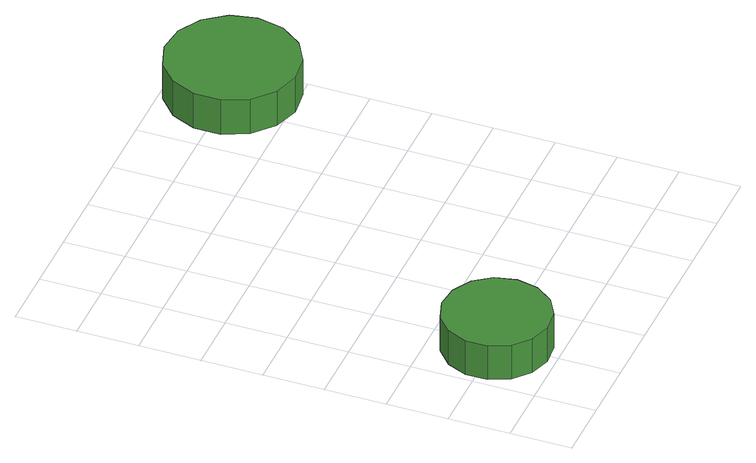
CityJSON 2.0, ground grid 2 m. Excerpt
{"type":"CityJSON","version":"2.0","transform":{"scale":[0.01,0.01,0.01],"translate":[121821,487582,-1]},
"CityObjects":{
"tree1":{"type":"SolitaryVegetationObject","attributes":{"function":"something"},"geometry":[{"type":"MultiSurface","lod":"1","boundaries":[[[0,1,2,3,4,5,6,7,8,9,10,11,12,13,14]],[[15,16,17,18,19,20,21,22,23,24,25,26,27,28,29]],[[0,29,28,1]],[[1,28,27,2]],[[2,27,26,3]],[[3,26,25,4]],[[4,25,24,5]],[[5,24,23,6]],[[6,23,22,7]],[[7,22,21,8]],[[8,21,20,9]],[[9,20,19,10]],[[10,19,18,11]],[[11,18,17,12]],[[12,17,16,13]],[[13,16,15,14]],[[14,15,29,0]]]}]},
"tree2":{"type":"SolitaryVegetationObject","attributes":{"function":"something"},"geometry":[{"type":"MultiSurface","lod":"1","boundaries":[[[30,31,32,33,34,35,36,37,38,39,40,41,42,43,44]],[[45,46,47,48,49,50,51,52,53,54,55,56,57,58,59]],[[30,59,58,31]],[[31,58,57,32]],[[32,57,56,33]],[[33,56,55,34]],[[34,55,54,35]],[[35,54,53,36]],[[36,53,52,37]],[[37,52,51,38]],[[38,51,50,39]],[[39,50,49,40]],[[40,49,48,41]],[[41,48,47,42]],[[42,47,46,43]],[[43,46,45,44]],[[44,45,59,30]]]}]}
},
"vertices":[
[367,198,184],[352,268,184],[310,326,184],[248,361,184],[177,369,184],[109,347,184],[55,299,184],[26,233,184],[26,162,184],[55,96,184],[109,48,184],[177,26,184],[248,34,184],[310,69,184],[352,127,184],[352,127,57],[310,69,57],[248,34,57],[177,26,57],[109,48,57],[55,96,57],[26,162,57],[26,233,57],[55,299,57],[109,347,57],[177,369,57],[248,361,57],[310,326,57],[352,268,57],[367,198,57],
[1199,1361,265],[1181,1447,265],[1128,1519,265],[1052,1563,265],[963,1573,265],[879,1545,265],[813,1486,265],[777,1405,265],[777,1316,265],[813,1235,265],[879,1176,265],[963,1148,265],[1052,1158,265],[1128,1202,265],[1181,1274,265],[1181,1274,136],[1128,1202,136],[1052,1158,136],[963,1148,136],[879,1176,136],[813,1235,136],[777,1316,136],[777,1405,136],[813,1486,136],[879,1545,136],[963,1573,136],[1052,1563,136],[1128,1519,136],[1181,1447,136],[1199,1361,136]
]}
